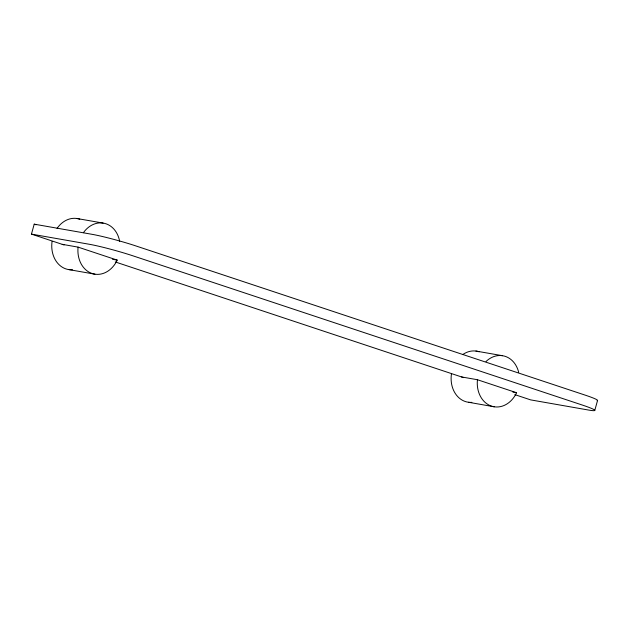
<?xml version="1.0" encoding="UTF-8"?>
<svg xmlns="http://www.w3.org/2000/svg" width="629" height="629" viewBox="0 0 629 629"><rect width="100%" height="100%" fill="white"/><g stroke="black" fill="none" stroke-linecap="round" stroke-linejoin="round"><path stroke-width="0.94" d="M64.064 244.948L31.45 234.114L34.21 224.168L92.133 234.334A32.346 2.257 15.5 0 1 135.77 245.9L585.056 395.091A32.346 2.257 15.5 0 1 597.094 400.689M594.79 410.399L597.55 400.445M76.565 218.444L103.132 223.091M31.45 234.114L89.373 244.28A32.346 2.257 15.5 0 1 133.01 255.854L582.297 405.045A32.346 2.257 15.5 0 1 588.579 410.053L530.656 399.887L514.821 394.627M62.2 244.327L78.082 247.118L117.206 260.107A25.875 20.961 -80 0 1 92.125 273.513A25.875 20.961 -80 0 1 78.082 247.118M112.544 259.29L117.206 260.107M475.925 351.053L502.492 355.707M461.568 376.944L477.442 379.727L516.574 392.724A25.875 20.961 -80 0 1 491.493 406.13A25.875 20.961 -80 0 1 477.442 379.727M512.839 392.071L516.574 392.724M69.182 269.652L94.916 274.181M468.55 402.269L494.276 406.798M34.21 224.168L36.073 224.781M115.272 261.947L463.597 377.62M83.413 232.706A25.875 20.961 -80 0 1 104.54 223.366A25.875 20.961 -80 0 1 119.683 241.442M72.484 269.755A25.875 20.961 -80 0 1 52.073 241.387M57.066 228.406A25.875 20.961 -80 0 1 79.773 219.175M486.013 361.533A25.875 20.961 -80 0 1 518.697 372.384M471.844 402.371A25.875 20.961 -80 0 1 451.433 374.003M462.999 354.386A25.875 20.961 -80 0 1 479.133 351.784"/></g></svg>
